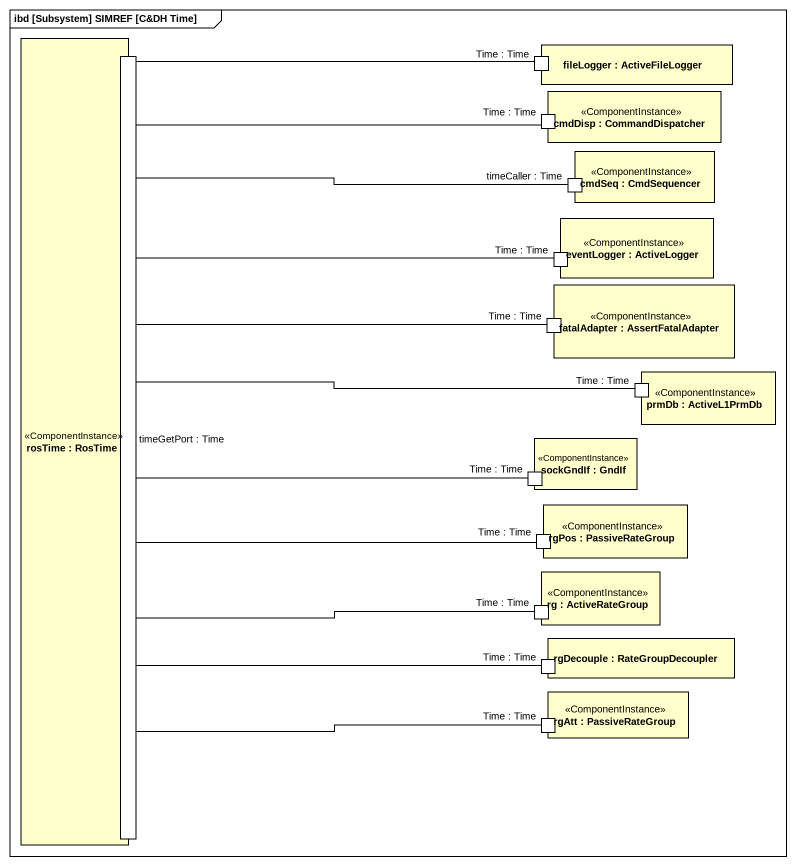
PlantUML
@startuml
mainframe ibd [Subsystem] SIMREF [C&DH Time]
rectangle "rosTime : RosTime" as rosTime <<ComponentInstance>> {
  port "timeGetPort : Time" as timeGetPort_Time
}
rectangle "fileLogger : ActiveFileLogger" as fileLogger {
  port "Time : Time" as Time_Time
}
rectangle "cmdDisp : CommandDispatcher" as cmdDisp <<ComponentInstance>> {
  port "Time : Time" as Time_Time_2
}
rectangle "cmdSeq : CmdSequencer" as cmdSeq <<ComponentInstance>> {
  port "timeCaller : Time" as timeCaller_Time
}
rectangle "eventLogger : ActiveLogger" as eventLogger <<ComponentInstance>> {
  port "Time : Time" as Time_Time_3
}
rectangle "fatalAdapter : AssertFatalAdapter" as fatalAdapter <<ComponentInstance>> {
  port "Time : Time" as Time_Time_4
}
rectangle "prmDb : ActiveL1PrmDb" as prmDb <<ComponentInstance>> {
  port "Time : Time" as Time_Time_5
}
rectangle "sockGndIf : GndIf" as sockGndIf <<ComponentInstance>> {
  port "Time : Time" as Time_Time_6
}
rectangle "rgPos : PassiveRateGroup" as rgPos <<ComponentInstance>> {
  port "Time : Time" as Time_Time_7
}
rectangle "rg : ActiveRateGroup" as rg <<ComponentInstance>> {
  port "Time : Time" as Time_Time_8
}
rectangle "rgDecouple : RateGroupDecoupler" as rgDecouple {
  port "Time : Time" as Time_Time_9
}
rectangle "rgAtt : PassiveRateGroup" as rgAtt <<ComponentInstance>> {
  port "Time : Time" as Time_Time_10
}
timeGetPort_Time -up- Time_Time_2
timeGetPort_Time -right- Time_Time_7
timeGetPort_Time -right- Time_Time_9
Time_Time -- timeGetPort_Time
timeCaller_Time -left- timeGetPort_Time
Time_Time_3 -left- timeGetPort_Time
Time_Time_4 -left- timeGetPort_Time
Time_Time_5 -left- timeGetPort_Time
Time_Time_6 -left- timeGetPort_Time
Time_Time_8 -left- timeGetPort_Time
Time_Time_10 -up- timeGetPort_Time
@enduml
